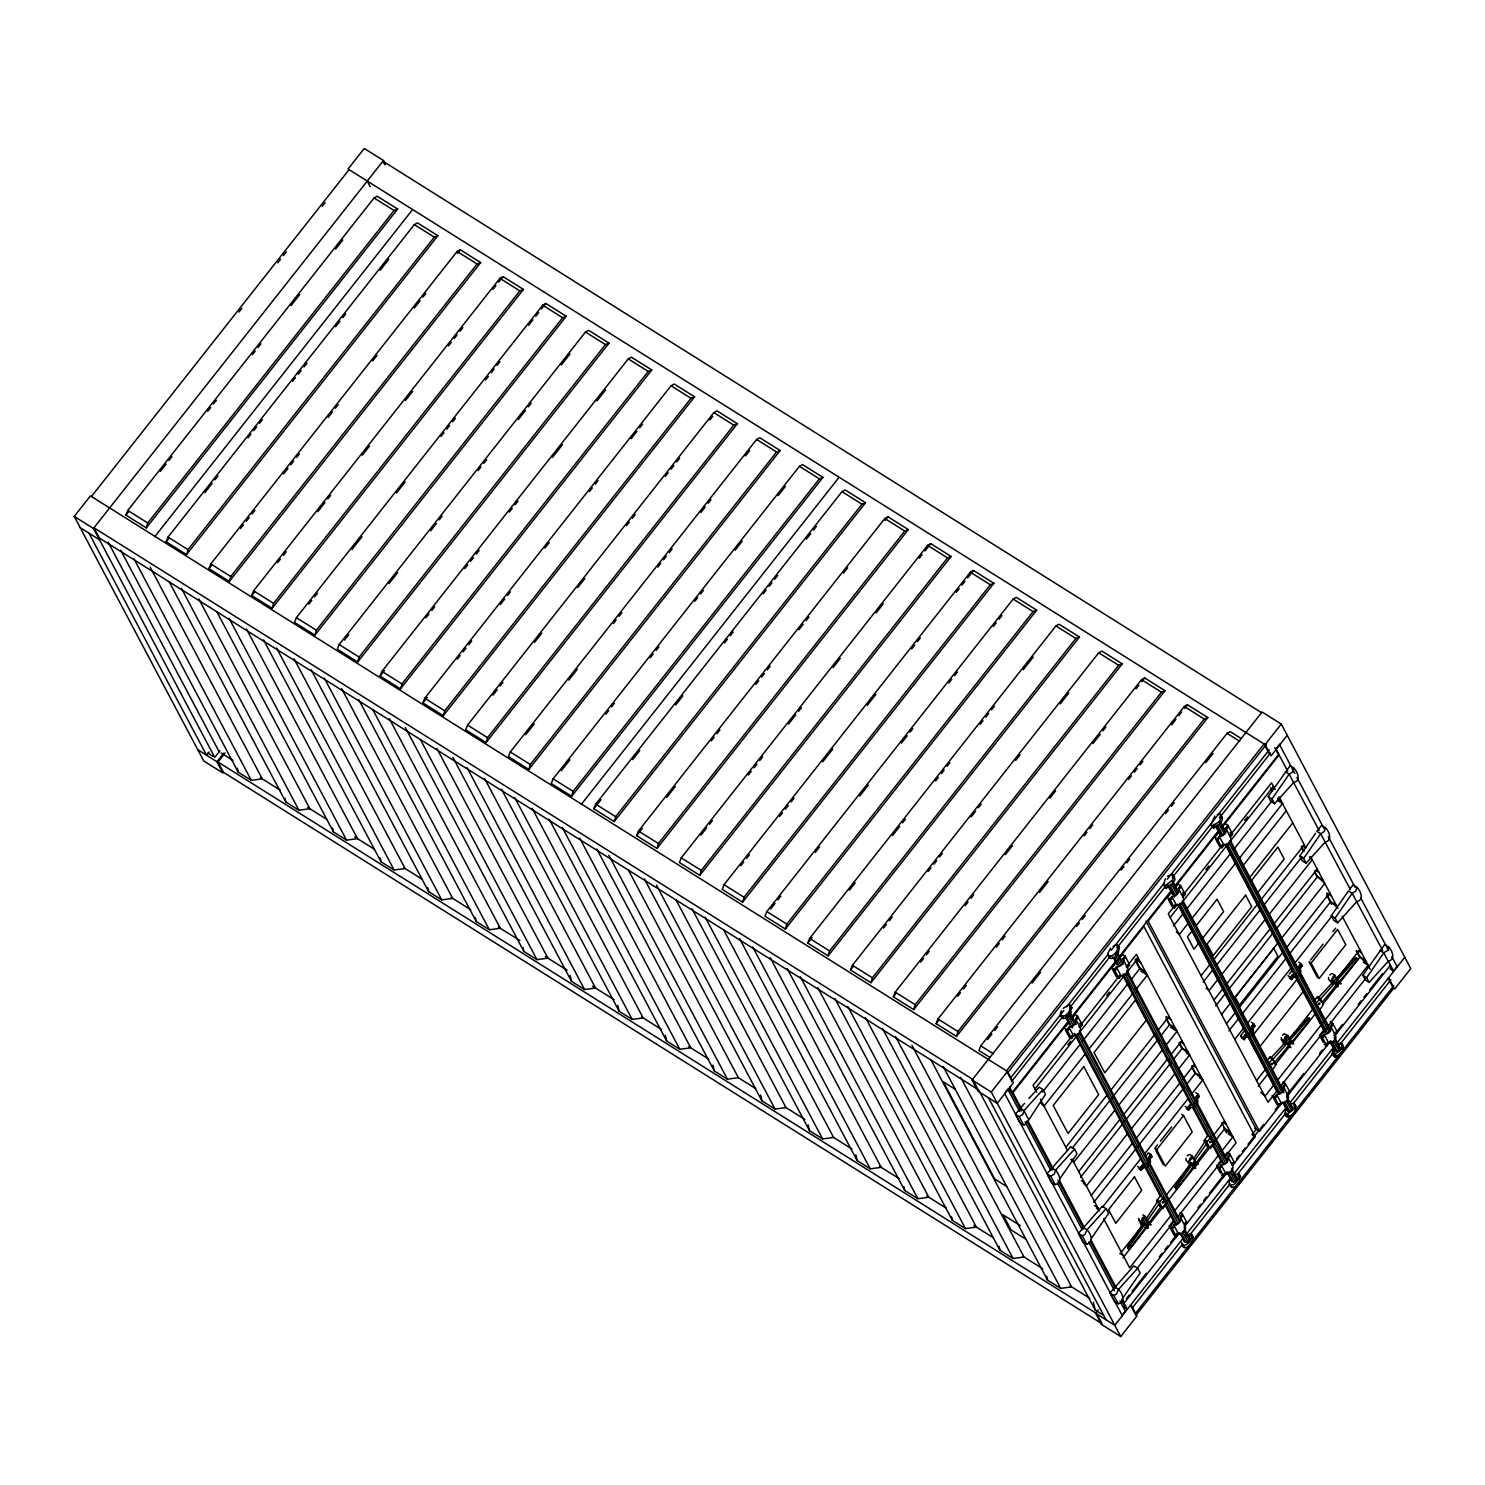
<?xml version="1.0" encoding="UTF-8"?>
<svg xmlns="http://www.w3.org/2000/svg" width="1485" height="1485" viewBox="0 0 1485 1485"><rect width="100%" height="100%" fill="white"/><g stroke="black" fill="none" stroke-linecap="round" stroke-linejoin="round"><path stroke-width="1.5" d="M1067.548 1029.291C1070.425 1030.757 1066.787 1026.989 1068.272 1030.07M1071.817 1037.18L1072.281 1035.676L1071.836 1036.771M1072.077 1037.254L1072.021 1035.62M1076.959 1019.044C1076.347 1015.666 1077.312 1020.659 1077.386 1017.726M1080.764 1026.228C1080.152 1022.849 1081.099 1027.824 1081.191 1024.91M1080.022 1025.875L1080.969 1024.669M1114.957 969.148C1117.444 971.19 1114.567 966.252 1115.68 969.928M1115.421 969.854L1116.107 968.591M1119.486 977.093L1119.43 975.478M1124.108 958.846L1125.055 957.639L1123.885 958.605M1128.173 966.085L1128.377 964.526M1141.13 1225.106L1138.605 1218.405M1140.703 1167.47C1143.71 1169.103 1139.645 1165.094 1141.835 1167.915M1142.837 1225.106L1141.111 1221.858L1142.448 1217.681L1145.343 1216.475L1147.07 1219.723M1143.172 1218.405L1142.726 1219.501L1143.19 1217.997M1146.958 1225.979L1146.81 1226.332M1149.39 1156.462C1152.453 1158.04 1148.406 1154.012 1150.522 1156.908M1148.722 1224.809L1148.796 1222.972M1171.238 899.427C1171.015 895.993 1171.164 900.894 1171.925 898.165M1162.18 1202.2C1164.853 1204.038 1161.344 1199.676 1163.293 1202.646M1162.644 1202.906L1163.609 1201.699M1175.73 905.349L1174.784 906.555L1174.988 904.978M1180.352 887.102L1179.665 888.364L1180.111 887.269M1183.731 895.604L1183.656 893.97M1172.797 1227.891C1175.303 1225.385 1170.904 1228.875 1173.447 1227.612M1176.101 1234.759C1176.844 1232.067 1177.327 1237.209 1176.788 1233.497M1181.466 1216.883L1182.413 1215.677L1180.983 1216.568M1186.014 1158.263L1185.958 1160.101L1190.227 1164.945M1188.854 1108.107C1188.575 1104.654 1188.854 1109.592 1189.541 1106.845M1185.476 1222.489L1185.531 1224.123L1185.735 1222.545M1185.271 1224.067L1186.218 1222.86M1188.52 1161.716L1191.583 1156.072L1194.478 1159.581M1190.395 1159.414C1190.098 1156.462 1190.357 1160.583 1191.081 1158.151M1196.799 1096.32C1199.694 1097.768 1196.093 1093.851 1197.523 1097.099M1219.074 837.967L1218.387 839.229L1218.832 838.134M1210.052 1142.763L1210.999 1141.557L1209.57 1142.466M1222.452 846.469L1222.378 844.835M1226.591 827.498C1229.469 828.964 1225.83 825.214 1227.315 828.277M1227.074 827.795L1227.52 826.7M1231.121 835.461C1230.824 832.491 1231.084 836.63 1231.808 834.18M1220.651 1166.653L1220.187 1167.748L1221.134 1166.95M1223.529 1174.208C1226.202 1176.064 1222.693 1171.684 1224.642 1174.654M1223.993 1174.932L1224.958 1173.725M1229.134 1156.796C1228.837 1153.826 1229.097 1157.966 1229.821 1155.516M1232.197 1163.609L1233.627 1162.699L1232.94 1163.98M1232.68 1163.906L1233.367 1162.644M1245.098 1036.344L1244.133 1037.551L1244.337 1035.992M1252.839 1026.135L1253.767 1025.337L1252.356 1025.819M1271.141 1063.947C1274.019 1065.413 1270.38 1061.664 1271.865 1064.726M1275.281 1096.543C1278.158 1098.009 1274.52 1094.241 1276.023 1097.322M1283.69 1044.233L1281.165 1037.532M1279.55 1104.432L1280.497 1103.225L1279.81 1104.487M1279.847 1103.504L1279.328 1104.19M1285.397 1044.215L1283.671 1040.966L1285.008 1036.808L1287.903 1035.583L1289.63 1038.832L1313.928 1007.777M1286.233 1037.421L1285.286 1038.628L1285.49 1037.068M1285.379 1085.034L1284.432 1086.24L1284.896 1084.737M1291.542 977.408L1292.006 975.905L1291.059 977.111M1288.442 1091.846L1288.237 1093.424L1289.184 1092.217M1291.282 1043.918L1291.356 1042.08M1299.746 966.104C1300.117 964.118 1301.751 967.403 1300.043 965.157M1319.961 1003.322L1319.014 1004.528L1319.218 1002.95M1323.413 1037.161L1323.358 1035.546M1328.574 977.39L1328.518 979.228L1332.787 984.072M1327.163 1042.73L1326.959 1044.289L1327.906 1043.083M1331.08 980.824L1334.143 975.181L1337.038 978.689L1359.814 949.546M1332.955 978.541L1333.159 976.982M1332.787 1024.891L1331.841 1026.098L1332.045 1024.52M1336.147 985.168C1340.862 987.674 1332.825 985.947 1337.837 986.541M1335.906 1033.337L1336.11 1031.759M1184.083 1238.416L1184.455 1241.646L1187.926 1241.831L1189.708 1238.713L1187.332 1236.597M1231.473 1178.273L1231.863 1181.503L1235.334 1181.689L1237.116 1178.57L1234.722 1176.454M146.291 527.917L147.757 522.998L394.063 210.499L397.627 209.032L377.227 196.243L374.072 197.951L127.784 510.45L125.909 515.109L146.291 527.917L397.627 209.032M186.553 554.573L188.001 549.654L434.307 237.155L437.871 235.688L417.489 222.898L414.334 224.606L168.028 537.106L166.153 541.784L186.553 554.573L437.871 235.688M229.34 581.433L230.788 576.514L477.093 264.014L480.657 262.548L460.276 249.758L457.12 251.466L210.814 563.966L208.94 568.625L229.34 581.433L480.657 262.548M272.126 608.293L273.574 603.374L519.88 290.874L523.444 289.408L503.062 276.618L499.907 278.326L253.601 590.826L251.726 595.485L272.126 608.293L523.444 289.408M314.913 635.135L316.361 630.215L562.667 317.716L566.231 316.268L545.849 303.46L542.693 305.186L296.387 617.686L294.513 622.345L314.913 635.135L566.231 316.268M357.699 661.994L359.147 657.075L605.453 344.576L609.017 343.128L588.635 330.32L585.48 332.046L339.174 644.546L337.299 649.205L357.699 661.994L609.017 343.128M400.486 688.854L401.952 683.935L648.24 371.436L651.804 369.969L631.422 357.18L628.266 358.887L381.961 671.387L380.104 676.065L400.486 688.854L651.804 369.969M443.273 715.714L444.739 710.795L691.026 398.296L694.59 396.829L674.209 384.04L671.053 385.747L424.747 698.247L422.891 702.906L443.273 715.714L694.59 396.829M486.059 742.574L487.525 737.655L733.813 425.155L737.377 423.689L716.995 410.899L713.84 412.607L467.534 725.107L465.677 729.766L486.059 742.574L737.377 423.689M528.846 769.416L530.312 764.497L776.599 451.997L780.163 450.549L759.782 437.759L756.626 439.467L510.32 751.967L508.464 756.626L528.846 769.416L780.163 450.549M571.632 796.276L573.099 791.356L819.386 478.857L822.95 477.409L802.568 464.601L799.413 466.327L553.107 778.827L551.251 783.486L571.632 796.276L822.95 477.409M614.215 821.595L615.662 816.676L861.968 504.195L865.532 502.728L845.151 489.939L841.995 491.646L595.689 804.146L593.814 808.805L614.215 821.595L865.532 502.728M657.001 848.455L658.468 843.536L904.755 531.036L908.319 529.588L887.937 516.78L884.782 518.506L638.476 831.006L636.619 835.665L657.001 848.455L908.319 529.588M699.788 875.315L701.254 870.396L947.541 557.896L951.105 556.448L930.724 543.64L927.568 545.366L681.262 857.866L679.406 862.525L699.788 875.315L951.105 556.448M742.574 902.175L744.041 897.256L990.328 584.756L993.892 583.289L973.51 570.5L970.355 572.208L724.049 884.707L722.193 889.366L742.574 902.175L993.892 583.289M785.361 929.035L786.827 924.115L1033.114 611.616L1036.678 610.149L1016.297 597.36L1013.141 599.068L766.835 911.567L764.979 916.226L785.361 929.035L1036.678 610.149M828.147 955.876L829.614 950.957L1075.901 638.476L1079.465 637.009L1059.083 624.22L1055.928 625.928L809.622 938.427L807.766 943.086L828.147 955.876L1079.465 637.009M870.934 982.736L872.4 977.817L1118.688 665.317L1122.252 663.869L1101.87 651.061L1098.714 652.787L852.409 965.287L850.552 969.946L870.934 982.736L1122.252 663.869M913.721 1009.596L915.187 1004.677L1161.474 692.177L1165.038 690.729L1144.657 677.921L1141.501 679.647L895.195 992.147L893.339 996.806L913.721 1009.596L1165.038 690.729M956.507 1036.456L957.974 1031.537L1204.261 719.037L1207.825 717.571L1187.443 704.781L1184.287 706.489L937.982 1018.988L936.125 1023.666L956.507 1036.456L1207.825 717.571M1061.274 1010.821L1060.438 1013.494C1060.234 1022.422 1070.778 1017.503 1071.186 1011.582L1069.646 1007.071L1070.704 1005.549L1069.274 1004.658L1063.186 1008.278M1229.933 1179.684L1229.097 1182.357C1229.042 1191.286 1239.362 1186.367 1239.845 1180.445L1238.304 1175.953L1239.362 1174.431L1237.933 1173.521L1234.313 1175.396M1149.167 1222.582L1161.121 1206.47L1156.759 1200.901L1160.398 1195.611M1162.607 1208.512L1159.469 1202.609L1163.126 1197.318L1166.69 1204.057L1162.607 1208.512L1159.005 1205.152L1161.121 1206.47M1191.063 1162.607L1174.876 1187.128L1176.658 1189.281L1208.512 1146.327L1204.168 1140.758L1207.806 1135.468M1210.015 1148.369L1206.878 1142.466L1210.535 1137.176L1214.099 1143.914L1210.015 1148.369L1206.414 1145.009M1275.986 1064.652L1272.367 1069.98L1268.803 1063.241L1272.868 1058.749L1275.986 1064.652L1273.276 1062.944M1165.317 878.693L1163.553 885.023L1166.226 888.29L1172.315 884.67L1175.062 879.454L1172.964 874.461L1167.359 876.243M1241.349 738.62L1230.23 731.641L1227.074 733.349L980.768 1045.848L978.912 1050.508L990.031 1057.487M1068.031 1029.588L1068.977 1028.808M1076.217 1018.691L1077.627 1018.19M1119.245 976.629L1120.173 975.831M1197.281 1096.617L1198.209 1095.819M1271.624 1064.262L1272.571 1063.464M1186.218 1223.269L1184.789 1223.751M1275.764 1096.84L1276.71 1096.041M1282.502 1102.186L1288.033 1111.504L1291.579 1110.724L1292.396 1107.383L1286.994 1097.174M1329.892 1042.043L1335.442 1051.361L1338.987 1050.582L1339.804 1047.241L1334.402 1037.031M1146.513 1226.164L1129.25 1249.423L1128.303 1248.848L1127.468 1247.27L1157.335 1201.996M1193.55 1158.838L1204.743 1141.854M1016.278 1115.94L1019.842 1122.679L1023.666 1125.073L1026.116 1123.996L1045.514 1094.259L1043.008 1089.544L1039.184 1087.15L1028.919 1098.51M1268.209 796.554L1290.075 765.74L1293.88 768.135C1297.853 772.033 1301.157 780.887 1293.602 782.576L1274.538 803.682L1270.714 801.287L1268.209 796.554L1272.032 798.949L1274.538 803.682M1272.032 798.949L1289.147 774.149L1292.748 771.922L1293.88 768.135M1059.937 1178.645L1077.052 1153.845L1074.546 1149.112L1070.741 1146.717L1046.925 1173.837L1050.749 1176.231L1055.204 1184.659C1062.759 1182.97 1059.436 1174.097 1055.482 1170.217L1051.658 1167.823M1350.44 889.682L1320.685 833.735L1316.879 831.322L1321.613 825.307L1325.437 827.702C1329.391 831.6 1332.695 840.454 1325.14 842.144L1306.076 863.249L1302.252 860.854L1299.765 856.121L1315.562 833.233M1306.076 863.249L1303.57 858.534L1320.685 833.735L1324.286 831.489L1325.437 827.702M1091.475 1238.212L1108.59 1213.412L1106.084 1208.679L1102.278 1206.284L1078.463 1233.404L1082.918 1241.831L1086.742 1244.226C1094.296 1242.537 1090.974 1233.682 1087.02 1229.784L1083.196 1227.39M1349.605 889.404L1353.151 884.893L1356.974 887.288C1360.928 891.167 1364.232 900.04 1356.696 901.711L1337.614 922.816L1333.808 920.422L1331.303 915.707L1348.417 890.907L1352.222 893.302L1382.702 950.586M1337.614 922.816L1335.108 918.101L1352.222 893.302L1355.824 891.056L1356.974 887.288M1123.013 1297.779L1140.127 1272.979L1137.64 1268.246L1133.816 1265.851L1110 1292.971L1114.455 1301.398L1118.279 1303.793C1125.834 1302.104 1122.53 1293.249 1118.558 1289.351L1114.752 1286.957M1362.84 975.274L1384.688 944.46L1388.512 946.855C1392.466 950.734 1395.789 959.607 1388.234 961.278L1369.151 982.402L1365.346 980.007L1362.84 975.274L1366.664 977.668L1369.151 982.402M1366.664 977.668L1383.779 952.869L1387.361 950.623L1388.512 946.855M1070.889 1009.429L1071.947 1007.907L1070.704 1005.549M1110.594 948.135L1107.847 953.333C1108.404 960.053 1117.481 953.036 1117.351 949.082L1118.112 945.407L1116.664 944.497L1113.063 946.39M1109.091 955.69C1109.648 962.391 1118.725 955.393 1118.595 951.439L1119.356 947.764L1118.112 945.407M1217.292 814.485L1220.354 814.318L1222.471 819.312L1219.723 824.509L1213.635 828.147L1210.962 824.88L1214.749 816.082M1212.205 827.238L1213.264 825.716M1129.25 1249.423L1128.414 1247.864L1159.451 1203.333M1176.658 1189.281L1175.823 1187.722L1206.86 1143.19M1181.689 1242.499C1182.246 1249.201 1191.341 1242.184 1191.211 1238.249L1191.972 1234.573L1190.524 1233.664L1186.905 1235.539M1182.134 1244.597C1183.749 1251.447 1192.177 1244.968 1192.455 1240.588L1193.216 1236.912L1191.972 1234.573M1239.548 1178.292L1240.606 1176.77L1239.362 1174.431M1291.133 1103.633L1294.215 1103.466L1295.867 1106.362L1295.477 1111.133L1293.583 1113.676L1287.495 1117.295L1284.803 1114.047L1285.564 1110.372M1286.047 1116.386L1287.105 1114.864M1338.542 1043.491L1341.623 1043.324L1343.275 1046.22L1342.886 1050.99L1340.974 1053.533L1334.904 1057.153L1332.212 1053.904L1332.973 1050.229M1333.456 1056.243L1334.514 1054.721L1333.27 1052.364M1175.712 1188.687L1178.273 1185.049M197.765 749.684L216.94 761.731L222.917 772.998L203.723 760.951L74.25 516.427L90.436 495.879L1007.461 1071.465L1013.438 1082.732L997.233 1103.281L978.04 1091.234L972.081 1079.966L1262.083 712.002L1281.277 724.049L1410.75 968.573L1394.563 989.121L1388.586 977.872M91.439 496.51L349.068 169.643M238.936 312.017L241.814 308.379M277.714 262.826L280.591 259.17M283.449 255.531L286.327 251.893M322.226 206.341L325.104 202.702M80.209 527.676L99.402 539.723L93.444 528.474L383.446 160.51L364.252 148.463L348.065 169.012L1265.09 744.598L1271.049 755.865L1287.235 735.316M125.909 515.109L128.787 511.471M160.38 471.376L166.116 464.1M168.993 460.443L171.87 456.805M207.77 411.252L210.647 407.614M213.524 403.957L216.383 400.319M252.301 354.767L255.16 351.128M258.037 347.471L260.914 343.833M291.06 305.557L299.692 294.624M335.591 249.072L342.775 239.976M154.793 536.66L411.865 210.499M166.153 541.784L169.03 538.127M204.93 492.575L212.114 483.46M214.991 479.822L217.868 476.184M248.014 437.908L250.891 434.27M253.768 430.631L256.645 426.975M259.504 423.336L262.381 419.698M292.545 381.422L295.404 377.784M298.281 374.146L301.158 370.489M304.035 366.851L306.894 363.212M335.629 326.756L339.935 321.298M342.812 317.66L345.671 314.003M380.141 270.27L388.754 259.337M208.94 568.625L211.817 564.987M240.533 528.549L243.41 524.892M246.287 521.254L249.164 517.615M252.023 513.958L254.9 510.32M283.616 473.882L287.942 468.406M290.8 464.768L293.677 461.13M296.554 457.473L299.432 453.835M328.148 417.396L332.454 411.92M335.332 408.282L338.19 404.644M372.661 360.911L376.967 355.435M414.315 308.063L420.051 300.768M422.928 297.13L425.805 293.492M457.399 253.397L460.276 249.758M251.726 595.485L254.603 591.847M277.584 562.685L280.461 559.047M283.338 555.409L286.197 551.752M317.79 511.675L324.974 502.561M327.851 498.923L330.728 495.266M362.321 455.19L369.505 446.075M405.405 400.523L412.589 391.409M448.489 345.856L451.347 342.218M454.224 338.561L457.102 334.923M459.979 331.285L462.837 327.628M493.001 289.371L495.879 285.714M498.756 282.076L503.062 276.618M308.88 604.117L311.757 600.478M314.634 596.84L317.493 593.183M351.964 549.45L362.024 536.698M396.495 492.964L405.108 482.031M441.008 436.479L443.885 432.84M446.744 429.202L449.621 425.545M452.498 421.907L455.375 418.269M485.521 379.993L488.398 376.355M491.275 372.716L494.152 369.06M497.011 365.421L499.888 361.783M528.604 325.326L532.911 319.869M535.788 316.231L538.665 312.574M541.542 308.936L545.849 303.46M209.032 751.985L206.508 755.178L88.97 533.171M219.929 750.853L214.768 757.406L98.864 538.535M216.94 761.731L223.697 753.173M1097.545 1315.227L1102.093 1323.803L223.437 772.311L217.998 762.009L225.107 752.988M344.483 640.091L348.789 634.615M389.014 583.605L397.627 572.672M430.65 530.758L436.404 523.481M439.282 519.824L442.14 516.186M478.04 470.634L480.917 466.977M483.794 463.339L486.672 459.7M518.265 419.605L525.449 410.491M528.307 406.853L531.185 403.215M561.349 364.939L569.962 354.005M380.104 676.065L384.411 670.589M426.046 617.741L428.924 614.103M431.801 610.465L434.659 606.808M464.824 568.551L467.701 564.913M470.578 561.256L473.437 557.617M476.314 553.979L479.191 550.322M509.355 512.065L512.214 508.427M515.091 504.77L517.968 501.132M552.439 457.399L562.481 444.646M596.951 400.913L605.564 389.98M422.891 702.906L427.197 697.449M457.343 659.173L460.22 655.535M463.097 651.896L465.974 648.24M468.833 644.601L471.71 640.963M500.426 604.525L504.733 599.049M507.61 595.411L510.487 591.754M544.958 548.039L549.264 542.563M589.471 491.535L592.348 487.897M595.225 484.258L598.084 480.62M631.125 438.706L636.861 431.411M639.738 427.773L642.615 424.116M492.964 695.147L497.271 689.69M500.129 686.033L503.007 682.395M534.6 642.3L541.784 633.204M577.684 587.633L584.867 578.537M626.521 525.69L629.38 522.052M632.257 518.395L635.135 514.757M665.299 476.499L668.157 472.843M671.034 469.204L673.912 465.566M676.789 461.909L679.647 458.271M709.811 420.014L712.689 416.357M525.69 734.759L534.303 723.826M568.774 680.093L577.387 669.16M613.286 623.607L616.164 619.969M619.041 616.312L621.918 612.674M657.818 567.121L660.695 563.483M663.554 559.826L666.431 556.188M669.308 552.55L672.167 548.893M700.901 512.455L705.208 506.998M708.085 503.341L710.944 499.702M745.414 455.969L749.721 450.512M561.293 770.734L569.906 759.8M605.824 714.248L608.683 710.591M611.56 706.953L614.437 703.315M650.337 657.762L653.214 654.105M656.073 650.467L658.95 646.829M694.85 601.277L697.727 597.62M700.604 593.981L703.482 590.343M735.075 550.248L742.24 541.134M778.159 495.582L785.342 486.467M581.285 804.369L838.357 478.207M593.814 808.805L600.998 799.691M632.591 759.615L639.775 750.5M675.675 704.948L682.859 695.834M724.513 642.986L727.39 639.348M730.249 635.71L733.126 632.053M763.29 593.796L766.167 590.158M769.026 586.501L771.903 582.862M774.78 579.224L777.657 575.567M806.374 539.129L810.68 533.672M813.557 530.015L816.416 526.377M636.619 835.665L642.355 828.37M666.765 797.389L675.378 786.456M711.296 740.904L714.155 737.265M717.032 733.627L719.909 729.97M755.809 684.418L758.687 680.78M761.545 677.141L764.422 673.485M767.299 669.846L770.177 666.208M798.893 629.751L803.199 624.294M806.077 620.656L808.954 616.999M843.406 573.266L847.731 567.808M885.06 520.437L887.937 516.78M700.939 835.183L706.693 827.906M709.552 824.249L712.429 820.611M748.329 775.059L751.206 771.42M754.083 767.764L756.942 764.125M759.819 760.487L762.696 756.83M788.535 724.03L795.719 714.935M798.596 711.278L801.473 707.64M833.066 667.545L840.25 658.43M876.15 612.878L883.334 603.782M919.234 558.23L922.111 554.573M924.969 550.935L930.724 543.64M740.848 865.681L743.725 862.042M746.602 858.404L749.479 854.747M779.625 816.49L782.502 812.852M785.379 809.195L788.238 805.557M791.115 801.919L793.992 798.262M822.709 761.824L832.769 749.071M867.24 705.338L875.853 694.405M911.753 648.852L914.63 645.214M917.507 641.557L920.366 637.919M956.266 592.366L959.143 588.728M962.02 585.071L964.897 581.433M967.756 577.795L973.51 570.5M770.715 908.95L775.021 903.474M777.899 899.836L780.776 896.179M815.228 852.464L819.553 846.988M859.759 795.979L868.372 785.045M901.395 743.131L907.149 735.836M910.027 732.198L912.885 728.56M948.804 682.989L951.662 679.35M954.539 675.712L957.417 672.055M993.317 626.503L996.194 622.865M999.052 619.226L1001.929 615.57M807.766 943.086L812.072 937.629M849.401 890.239L855.156 882.962M892.485 835.572L899.669 826.477M902.546 822.82L905.423 819.182M935.569 780.924L938.446 777.268M941.323 773.629L944.2 769.991M947.059 766.334L949.936 762.696M980.1 724.439L982.959 720.782M985.836 717.144L988.713 713.505M991.59 709.849L994.449 706.21M1023.184 669.772L1033.226 657.02M850.552 969.946L853.411 966.308M883.575 928.032L886.452 924.394M889.329 920.756L892.188 917.099M928.088 871.546L930.965 867.908M933.842 864.251L936.719 860.613M939.578 856.975L942.455 853.318M971.19 816.88L975.496 811.423M978.355 807.766L981.232 804.127M1015.703 760.394L1020.009 754.937M1060.216 703.909L1068.829 692.975M893.339 996.806L896.197 993.149M920.626 962.187L923.484 958.53M926.362 954.892L929.239 951.254M965.139 905.702L968.016 902.045M970.893 898.406L973.752 894.768M1005.345 854.673L1012.529 845.559M1049.876 798.188L1055.612 790.892M1092.96 743.521L1100.144 734.407M1103.002 730.769L1105.88 727.13M1136.044 688.854L1138.921 685.216M1141.779 681.578L1144.657 677.921M936.125 1023.666L938.984 1020.009M957.658 996.324L960.535 992.685M963.412 989.029L966.271 985.39M996.435 947.133L999.312 943.476M1002.189 939.838L1005.048 936.2M1039.519 892.466L1048.132 881.533M1084.05 835.981L1086.909 832.324M1089.786 828.686L1092.663 825.047M1128.563 779.495L1131.44 775.838M1134.299 772.2L1137.176 768.562M1140.053 764.905L1142.93 761.267M1171.646 724.828L1175.953 719.353M1178.83 715.714L1181.707 712.076M1184.566 708.419L1187.443 704.781M987.525 1039.574L991.832 1034.117M994.709 1030.479L997.586 1026.822M1032.038 983.089L1040.669 972.155M1076.569 926.603L1079.428 922.965M1082.305 919.326L1085.182 915.67M1121.082 870.117L1123.959 866.479M1126.837 862.841L1129.695 859.184M1165.595 813.631L1168.472 809.993M1171.349 806.355L1174.227 802.698M1205.82 762.622L1213.004 753.508M1130.976 1304.721L1136.935 1315.988L1120.748 1336.537L991.275 1092.013L1007.461 1071.465M1265.09 744.598L1281.277 724.049M1007.87 1072.43L1266.352 744.468M1010.728 1077.832L1063.854 1010.413M1066.731 1006.774L1108.367 953.927M1111.244 950.289L1164.37 882.87M1167.247 879.231L1269.211 749.869M1011.489 1081.674L1063.019 1016.297M1070.165 1007.22L1110.669 955.839M1117.388 947.319L1165.057 886.823M1172.222 877.746L1213.264 825.66M1219.445 817.827L1270.51 753.043M1005.215 1092.44L1007.795 1089.155L1019.657 1111.56M1279.81 744.041L1275.931 748.96L1287.792 771.346M1008.686 1089.99L1012.325 1092.273L1068.142 1021.457M1071.001 1017.838L1115.365 961.538M1119.653 956.099L1171.164 890.74M1174.022 887.102L1218.387 830.82M1221.245 827.201L1278.492 754.566L1274.798 747.586M1068.457 1022.237L1012.956 1092.663L1021.606 1108.998M1071.316 1018.617L1143.896 926.51L1255.233 1136.767L1232.457 1165.669M1172.37 890.406L1148.165 921.108L1259.484 1131.366L1282.26 1102.464M1175.21 886.786L1219.333 830.802M1222.174 827.201L1279.123 754.955M1065.729 1026.451L1068.42 1023.054M1072.43 1017.949L1075.103 1014.552L1077.572 1016.111L1082.249 1024.947L1080.189 1027.564L1080.802 1029.625A6.831 5.977 -27.9 0 1 1075.975 1035.732L1073.599 1035.917L1071.539 1038.535L1069.07 1036.994L1065.339 1029.922M1119.838 957.806L1122.512 954.409L1124.98 955.969L1122.92 958.586L1128.21 969.482A6.831 5.977 -27.9 0 1 1123.384 975.589L1121.008 975.775L1118.947 978.392L1116.479 976.852L1111.801 968.016L1115.81 962.911M1170.013 894.156L1167.321 897.553L1169.79 899.093L1174.468 907.929L1176.528 905.312L1178.923 905.126A6.831 5.977 -27.9 0 0 1183.731 899.019L1178.44 888.123L1180.519 885.505L1178.051 883.965L1175.359 887.362M1218.758 832.305L1214.73 837.41L1217.199 838.951L1221.877 847.787L1223.937 845.169L1226.313 844.984A6.831 5.977 -27.9 0 0 1231.139 838.876L1225.849 827.98L1227.909 825.363L1225.441 823.804M1071.539 1038.535L1066.861 1029.699L1068.922 1027.082L1071.298 1026.896A6.831 5.977 -27.9 0 0 1076.124 1020.789L1075.511 1018.729L1077.572 1016.111M1118.947 978.392L1114.27 969.557L1116.33 966.939L1118.706 966.754A6.831 5.977 -27.9 0 0 1123.514 960.646L1122.92 958.586M1169.79 899.093L1171.851 896.476L1174.245 896.29A6.831 5.977 -27.9 0 0 1179.053 890.183L1178.44 888.123M1217.199 838.951L1219.259 836.333L1221.635 836.148A6.831 5.977 -27.9 0 0 1226.462 830.041L1225.849 827.98M1070.351 1038.089L1033.059 1085.387L1036.678 1092.199M1078.964 1027.175L1119.115 976.22M1126.28 967.125L1136.322 954.391L1236.077 1142.8L1224.605 1157.353M1174.022 906.555L1168.287 913.832L1268.042 1102.26L1278.084 1089.507M1182.617 895.641L1221.338 846.506M1229.951 835.591L1271.531 782.818L1275.151 789.63M1127.598 967.422L1129.658 964.804L1124.98 955.969M1183.118 896.959L1185.197 894.341L1180.519 885.505M1230.527 836.816L1232.587 834.199L1227.909 825.363M1067.845 1044.846L1070.704 1041.208M1106.566 995.711L1109.425 992.073M1205.913 869.653L1208.79 866.015M1244.634 820.518L1247.511 816.88M1034.971 1088.969L1076.551 1036.214M1080.857 1030.757L1123.885 976.165M1126.744 972.526L1138.215 957.974L1135.245 959.329L1140.016 968.35L1147.311 975.125L1135.839 989.678M1170.18 917.414L1180.222 904.681M1183.081 901.042L1227.538 844.631M1230.415 840.993L1273.443 786.419M1024.52 1103.374L1015.387 1114.27L1019.193 1116.664L1023.666 1125.073M1042.507 1092.088L1079.781 1044.79M1082.658 1041.133L1128.544 982.921M1131.421 979.283L1140.016 968.35M1173.41 925.99L1183.452 913.256M1186.311 909.618L1230.768 853.207M1233.645 849.568L1272.367 800.434M1085.646 1053.366L1044.048 1106.139L1041.133 1103.429M1088.505 1049.728L1132.962 993.317M1189.299 921.832L1179.257 934.566L1176.343 931.875M1192.177 918.194L1236.634 861.783M1239.492 858.144L1282.52 803.571L1278.139 799.505M1242.759 866.033L1286.27 810.81M1193.068 929.684L1187.425 936.849L1193.959 949.212L1199.62 942.047M1195.889 926.102L1217.087 899.223L1223.621 911.567L1202.442 938.446M1249.182 878.173L1292.711 822.95M1250.778 881.459L1277.88 847.063L1284.191 859.017L1257.108 893.395M1065.84 1147.311L1107.439 1094.538M1110.297 1090.9L1154.755 1034.488M1157.632 1030.85L1169.103 1016.297M1201.068 975.756L1211.092 963.004M1213.969 959.366L1304.313 844.742M1072.226 1148.239L1156.852 1040.892M1161.14 1035.435L1169.753 1024.501L1166.189 1017.782M1203.147 982.142L1213.189 969.408M1216.048 965.77L1260.505 909.358M1263.382 905.72L1302.104 856.585M1115.365 1109.518L1073.785 1162.272L1070.871 1159.581M1118.242 1105.88L1162.699 1049.468M1165.558 1045.83L1177.03 1031.277L1169.753 1024.501M1219.036 977.984L1208.994 990.718L1206.08 988.026M1221.895 974.346L1266.352 917.934M1269.229 914.296L1312.239 859.722L1309.324 857.012M1078.723 1171.628L1120.321 1118.873M1123.18 1115.235L1167.637 1058.824M1170.514 1055.185L1181.986 1040.632M1213.95 1000.073L1222.545 989.159M1225.422 985.52L1269.879 929.109M1272.738 925.471L1317.195 869.078M1080.486 1177.401L1170.83 1062.777M1173.707 1059.139L1182.301 1048.224L1179.201 1042.377M1215.695 1005.846L1225.738 993.112M1228.596 989.474L1273.053 933.063M1275.931 929.424L1317.511 876.67L1314.429 870.823M1127.913 1133.222L1086.333 1185.995L1083.419 1183.285M1130.79 1129.584L1175.248 1073.172M1178.106 1069.534L1189.578 1054.981L1182.301 1048.224M1221.542 1014.441L1230.155 1003.507M1234.443 998.05L1277.471 943.476M1280.348 939.838L1324.806 883.427L1317.511 876.67M1091.289 1195.351L1132.869 1142.578M1135.747 1138.939L1180.204 1082.528M1183.062 1078.89L1194.534 1064.337M1226.499 1023.796L1235.093 1012.863M1239.4 1007.405L1283.857 951.013M1286.734 947.356L1329.743 892.782M1093.703 1202.367L1184.046 1087.725M1186.905 1084.087L1195.518 1073.172L1191.694 1065.933M1228.912 1030.813L1238.954 1018.079M1241.813 1014.422L1286.27 958.029M1289.147 954.391L1330.727 901.618L1326.903 894.378M1102.408 1207.305L1141.13 1158.17M1144.007 1154.532L1188.464 1098.12M1191.323 1094.482L1202.794 1079.929L1195.518 1073.172M1234.759 1039.389L1243.353 1028.474M1247.66 1023.016L1290.688 968.424M1293.546 964.786L1332.268 915.651M1145.64 1156.24L1148.332 1152.843L1150.801 1154.383L1152.026 1156.704L1149.965 1159.321L1150.559 1161.4A6.831 5.977 -27.9 0 1 1145.752 1167.507L1143.376 1167.693L1141.315 1170.31L1138.846 1168.751M1251.261 1022.237L1253.73 1023.778L1251.669 1026.395L1253.507 1030.794A6.831 5.977 -27.9 0 1 1248.681 1036.901L1246.305 1037.087L1244.244 1039.704L1241.776 1038.163L1240.55 1035.825L1244.56 1030.738M1289.277 973.993L1291.969 970.577M1157.52 1144.861L1154.699 1148.443L1156.667 1149.687L1165.335 1166.078L1192.232 1131.941L1183.545 1115.551L1181.577 1114.325M1160.36 1141.26L1171.684 1126.892M1141.315 1170.31L1140.072 1167.971L1142.132 1165.354L1144.527 1165.168A6.831 5.977 -27.9 0 0 1149.334 1159.061L1148.722 1157.001L1150.801 1154.383M1196.13 1096.858L1197.968 1101.239A6.831 5.977 -27.9 0 1 1193.16 1107.346L1190.766 1107.55L1188.705 1110.167L1187.48 1107.829L1189.541 1105.211L1191.917 1105.026A6.831 5.977 -27.9 0 0 1196.743 1098.919L1196.13 1096.858L1198.191 1094.241L1195.722 1092.682M1244.244 1039.704L1243.001 1037.384L1245.08 1034.767L1247.456 1034.562A6.831 5.977 -27.9 0 0 1252.263 1028.455L1251.669 1026.395M1299.059 966.252L1300.897 970.652A6.831 5.977 -27.9 0 1 1296.089 976.759L1293.713 976.944L1291.653 979.562L1290.409 977.241L1292.47 974.624L1294.864 974.42A6.831 5.977 -27.9 0 0 1299.672 968.313L1299.059 966.252L1301.138 963.635L1298.67 962.094M1156.667 1149.687L1183.545 1115.551M1197.374 1099.178L1199.434 1096.561L1198.191 1094.241M1252.895 1028.734L1254.955 1026.116L1253.73 1023.778M1300.303 968.573L1302.364 965.955L1301.138 963.635M1310.531 960.071L1323.098 944.107M1332.88 931.689L1335.683 928.144M1253.006 1035.175L1296.702 979.766M1311.088 963.078L1337.651 929.387L1345.781 944.738L1319.218 978.429L1317.251 977.204L1309.12 961.834L1311.088 963.078L1319.218 978.429M1259.391 1047.222L1303.069 991.794M1266.074 1061.534L1270.139 1057.042L1272.868 1058.749M1313.483 1001.391L1317.548 996.899L1320.258 998.607L1323.395 1004.51L1319.757 1009.837M1142.076 1221.19L1144.731 1217.793L1148.629 1222.266L1145.956 1225.663L1142.076 1221.19L1144.731 1217.793M1189.466 1161.047L1192.139 1157.65L1196.038 1162.124L1193.365 1165.521L1189.875 1161.808M1284.636 1040.298C1294.512 1050.545 1291.152 1049.487 1284.636 1040.298L1287.291 1036.92L1293.676 1044.011L1290.428 1042.841M1332.026 980.156L1334.699 976.777L1338.598 981.251L1335.925 984.648L1332.026 980.156L1337.855 986.207M1285.026 1041.078L1287.291 1036.92M1320.258 998.607L1316.193 1003.099L1330.077 1028.864M1121.342 1252.115L1142.856 1224.828M1165.799 1195.703L1190.19 1164.778M1213.134 1135.672L1224.605 1121.101M1256.551 1080.56L1266.594 1067.826M1145.139 1218.554L1148.369 1222.266L1145.696 1225.663L1147.886 1227.223M1288.256 1044.79L1290.929 1041.393L1292.767 1043.528M1335.665 984.648L1338.338 981.251L1341.085 983.868L1337.837 982.699M1288.516 1044.79L1291.189 1041.393M1123.013 1257.739L1164.611 1204.966M1167.47 1201.328L1194.72 1166.764M1197.597 1163.126L1211.927 1144.935M1214.804 1141.297L1224.847 1128.544L1221.802 1122.827M1258.222 1086.185L1268.264 1073.451M1275.448 1064.355L1289.778 1046.164M1292.655 1042.526L1315.599 1013.401M1322.764 1004.305L1360.056 956.99L1357.012 951.254M1191.954 1168.194L1193.123 1168.454C1199.62 1167.433 1188.817 1166.152 1194.478 1167.618L1197.151 1164.221M1171.275 1215.12L1129.695 1267.874L1103.689 1218.795M1174.152 1211.482L1218.61 1155.07M1221.468 1151.432L1232.94 1136.879L1224.847 1128.544M1273.517 1085.405L1264.904 1096.32L1260.858 1092.162M1277.805 1079.948L1368.168 965.324L1360.056 956.99M1120.748 1336.537L1101.554 1324.49L1095.596 1313.223L1098.287 1309.807M1179.925 1212.54L1182.394 1214.08L1180.334 1216.698L1185.624 1227.594A6.831 5.977 -27.9 0 1 1180.798 1233.701L1178.422 1233.905L1176.361 1236.522L1173.892 1234.963L1169.215 1226.127L1173.243 1221.023M1220.354 1173.057L1216.623 1165.985L1220.633 1160.88M1224.661 1155.794L1227.334 1152.379L1229.803 1153.938L1234.48 1162.774L1232.42 1165.391L1233.033 1167.451A6.831 5.977 -27.9 0 1 1228.206 1173.558L1225.83 1173.744L1223.77 1176.361L1221.301 1174.821M1323.58 1030.293L1319.552 1035.379L1322.021 1036.938L1326.699 1045.774L1328.759 1043.157L1331.135 1042.953A6.831 5.977 -27.9 0 0 1335.962 1036.846L1330.671 1025.949L1332.732 1023.332L1330.263 1021.791M1137.139 1268.338L1174.412 1221.041M1177.289 1217.403L1221.747 1160.992M1280.942 1085.869L1365.569 978.522M1176.361 1236.522L1171.684 1227.687L1173.744 1225.069L1176.12 1224.865A6.831 5.977 -27.9 0 0 1180.946 1218.758L1180.334 1216.698M1223.77 1176.361L1219.092 1167.526L1221.153 1164.908L1223.529 1164.723A6.831 5.977 -27.9 0 0 1228.336 1158.616L1227.742 1156.555L1229.803 1153.938M1283.263 1086.092L1288.553 1096.988A6.831 5.977 -27.9 0 1 1283.745 1103.114L1281.351 1103.299L1279.29 1105.917L1274.613 1097.081L1276.673 1094.464L1279.068 1094.278A6.831 5.977 -27.9 0 0 1283.875 1088.152L1283.263 1086.092L1285.342 1083.475L1282.873 1081.934M1322.021 1036.938L1324.082 1034.321L1326.458 1034.117A6.831 5.977 -27.9 0 0 1331.284 1028.01L1330.671 1025.949M1126.372 1298.632L1129.231 1294.994M1132.09 1291.375L1146.401 1273.202M1159.284 1256.867L1162.142 1253.247M1165.001 1249.609L1167.878 1245.971M1170.737 1242.351L1177.883 1233.274M1197.931 1207.843L1200.79 1204.224M1203.648 1200.585L1206.507 1196.947M1209.365 1193.327L1225.106 1173.354M1236.559 1158.82L1239.418 1155.2M1242.277 1151.562L1245.135 1147.924M1248.013 1144.304L1263.754 1124.331M1275.188 1109.796L1278.065 1106.176M1286.641 1095.28L1303.811 1073.488M1319.552 1053.515L1322.411 1049.895M1325.288 1046.257L1328.147 1042.618M1333.864 1035.361L1342.459 1024.464M1358.2 1004.491L1361.058 1000.871M1363.917 997.233L1366.775 993.613M1369.634 989.975L1382.516 973.64M1185.011 1225.533L1187.072 1222.916L1182.394 1214.08M1287.94 1094.928L1290.02 1092.31L1285.342 1083.475M1335.349 1034.785L1337.41 1032.168L1332.732 1023.332M1179.777 1232.476L1124.275 1302.92L1122.103 1298.837M1184.046 1227.055L1226.758 1172.89M1286.53 1097.044L1330.653 1041.059M1334.922 1035.639L1390.443 965.213M1122.753 1314.448L1125.333 1311.162L1119.95 1300.99M1390.071 968.814L1393.487 970.949L1397.348 966.048M1183.434 1237.877L1114.789 1325.27L1095.596 1313.223M1185.865 1234.796L1230.675 1177.958M1233.088 1174.876L1286.493 1107.123M1289.351 1103.504L1334.699 1045.96M1336.574 1043.584L1404.791 957.324M1132.442 1307.728L1182.71 1243.947M1188.446 1236.671L1230.1 1183.823M1237.283 1174.709L1286.103 1112.766M1293.286 1103.652L1334.922 1050.823M1339.229 1045.347L1390.925 979.766M1135.468 1313.408L1393.951 985.465M1318.123 997.994L1355.768 957.602L1356.715 958.196L1357.55 959.774L1321.91 1002.468L1317.548 996.899M1270.139 1057.042L1270.733 1058.137L1308.359 1017.745L1309.306 1018.339L1310.141 1019.917L1274.501 1062.61L1272.831 1059.473L1269.359 1057.376M1213.635 828.147L1212.391 825.79L1218.48 822.17L1220.373 819.627L1220.781 814.857M1166.226 888.29L1164.983 885.932L1172.983 879.77L1172.964 874.461M1320.239 999.312L1356.715 958.196M1272.831 1059.473L1309.306 1018.339M1334.904 1057.153L1333.641 1054.795L1339.73 1051.176L1341.642 1048.633L1342.032 1043.881M1287.495 1117.295L1286.251 1114.938L1294.233 1108.775L1294.215 1103.466M1043.008 1089.544L1023.945 1110.65L1022.794 1114.418L1019.193 1116.664M1074.546 1149.112L1055.482 1170.217L1054.331 1173.985L1050.749 1176.231M1106.084 1208.679L1087.02 1229.784L1084.737 1234.722L1082.287 1235.798L1078.463 1233.404M1137.64 1268.246L1118.558 1289.351L1116.293 1294.289L1113.824 1295.366L1110 1292.971M1072.541 1027.88L1066.063 1015.629L1069.311 1013.809L1074.713 1024.019M1329.855 975.051L1331.581 973.585M1333.344 978.207L1332.212 978.188M1337.41 986.114L1334.514 987.321M1282.446 1035.193L1284.172 1033.727L1287.903 1035.583M1141.872 1166.932L1141.445 1168.249M1290.02 1046.257L1287.105 1047.463M1187.295 1155.924L1189.021 1154.458M1147.459 1227.13L1144.545 1228.355M1181.93 1215.361L1182.413 1216.085M1207.286 1146.661L1210.85 1148.016M1060.884 1015.573C1064.504 1018.023 1069.274 1012.807 1069.942 1009.225L1069.646 1007.071M1229.543 1184.455C1233.163 1186.886 1237.933 1181.67 1238.601 1178.106L1238.304 1175.953M120.712 550.211L238.194 772.126L251.299 780.349L262.27 778.864L150.171 567.159M169.383 582.139L285.807 801.993L298.912 810.235L309.882 808.75L198.86 599.068M216.996 612.024L333.42 831.878L346.525 840.12L357.477 838.635L246.473 628.953M263.532 639.868L381.014 861.764L394.138 870.006L405.089 868.521L294.067 658.839M311.145 669.754L428.627 891.65L441.75 899.873L452.702 898.406L341.68 688.724M358.757 699.639L476.24 921.535L489.345 929.758L500.315 928.292L389.293 718.61M405.294 727.483L523.852 951.421L536.957 959.644L547.928 958.178L436.906 748.496M452.888 757.369L571.465 981.307L584.57 989.53L595.541 988.063L484.518 778.363M501.577 789.296L619.078 1011.192L632.183 1019.415L643.154 1017.93L532.131 808.248M549.19 819.163L666.672 1041.059L679.796 1049.301L690.748 1047.816L579.725 838.134M596.803 849.049L714.285 1070.945L727.409 1079.187L738.361 1077.702L628.415 870.062M644.416 878.934L761.898 1100.83L775.021 1109.072L785.973 1107.587L676.028 899.947M692.029 908.82L809.511 1130.716L822.616 1138.939L833.586 1137.473L723.64 929.833M739.641 938.706L857.123 1160.602L870.229 1168.825L881.199 1167.359L770.177 957.676M787.236 968.591L904.736 1190.487L917.841 1198.711L928.812 1197.244L817.789 987.562M834.848 998.477L952.349 1220.373L965.454 1228.596L976.406 1227.13L865.402 1017.448M882.461 1028.362L999.943 1250.259L1013.067 1258.482L1024.019 1256.997L911.92 1045.292M931.151 1060.271L1047.556 1280.144L1060.68 1288.367L1071.632 1286.882L960.609 1077.2M1336.76 1045.96L1339.804 1047.241M1198.024 1164.686L1197.578 1163.535M1230.378 835.09L1231.511 835.127M1221.691 846.097L1222.842 846.134M1127.412 965.733L1128.563 965.751M1118.743 976.74L1119.876 976.777M1335.145 1032.966L1336.296 1033.003M1324.1 1035.899L1322.968 1035.862M1322.671 1036.808L1323.803 1036.846M1072.764 1035.973L1071.632 1035.955M1150.058 1155.608L1150.132 1157.242M1177.549 1233.868L1176.398 1233.831M1222.025 817.214L1219.649 814.151M1343.275 1046.22L1340.899 1043.157M1290.688 1042.656L1291.95 1043.101M1148.128 1223.529L1151.116 1224.884L1149.52 1223.102M1147.868 1223.714L1149.743 1224.382M1147.07 1227.761C1141.241 1224.939 1151.098 1230.118 1147.497 1227.074M1339.359 982.94L1340.528 983.423L1339.489 982.086M1194.478 1167.618L1195.852 1168.138L1194.256 1166.356M1261.563 712.689L382.907 161.197L384.726 164.631M374.072 197.951L394.063 210.499M841.995 491.646L861.968 504.195M884.782 518.506L904.755 531.036M927.568 545.366L947.541 557.896M970.355 572.208L990.328 584.756M1013.141 599.068L1033.114 611.616M1055.928 625.928L1075.901 638.476M1098.714 652.787L1118.688 665.317M1141.501 679.647L1161.474 692.177M1184.287 706.489L1204.261 719.037M1227.074 733.349L1239.789 741.331M414.334 224.606L434.307 237.155M457.12 251.466L477.093 264.014M499.907 278.326L519.88 290.874M542.693 305.186L562.667 317.716M585.48 332.046L605.453 344.576M628.266 358.887L648.24 371.436M671.053 385.747L691.026 398.296M713.84 412.607L733.813 425.155M756.626 439.467L776.599 451.997M799.413 466.327L819.386 478.857M1285.323 771.755L1289.147 774.149L1319.107 830.486M1277.545 798.262L1280.775 800.285M1277.657 800.526L1282.52 803.571M1302.828 845.986L1306.058 848.028L1278.863 796.665M1299.765 856.121L1303.57 858.534M1315.71 870.321L1318.94 872.345M1323.061 880.141L1316.601 876.076L1314.522 872.178M1326.643 893.005L1331.488 896.049M1230.137 832.639L1232.587 834.199M1210.962 824.88L1212.391 825.79M1329.799 901.042L1336.277 905.089M1222.006 845.169L1223.12 845.615M1331.303 915.707L1335.108 918.101M1221.877 847.787L1219.408 846.246L1215.677 839.173M1379.955 950.474L1383.779 952.869L1393.487 970.949M1358.311 950.808L1361.541 952.832M1365.606 960.479L1359.128 956.414L1356.083 950.678M1363.304 962.28L1366.534 964.303M1357.55 959.774L1355.768 957.602M1332.75 973.844L1335.312 975.441M1299.895 964.415L1302.364 965.955M1182.728 892.801L1185.197 894.341M1183.267 894.304L1184.399 894.75M1182.988 894.824L1184.102 895.269M1163.553 885.023L1164.983 885.932M1170.793 898.128L1171.906 898.573M1171.628 899.093L1170.514 898.648M1287.94 975.682L1290.409 977.241M1174.598 905.312L1175.712 905.757M1174.301 905.831L1175.433 906.277M1289.184 978.021L1291.653 979.562M1174.468 907.929L1171.999 906.388L1168.268 899.316M1316.768 997.215L1319.497 998.922M1319.664 1004.25L1318.55 1003.804M1310.141 1019.917L1308.359 1017.745M1324.23 1044.215L1326.699 1045.774M1332.212 1053.904L1333.641 1054.795M1281.109 1039.37L1283.671 1040.966M1252.486 1024.557L1254.955 1026.116M1253.767 1025.745L1253.117 1025.615M1119.356 947.764L1116.664 944.497M1135.932 959.755L1140.777 962.8M1145.566 971.84L1139.106 967.774L1135.264 960.554M1140.833 971.06L1147.311 975.125M1240.55 1035.825L1243.001 1037.384M1272.552 1063.873L1271.42 1063.427M1111.801 968.016L1114.27 969.557M1165.985 1016.52L1170.848 1019.582M1175.303 1027.991L1168.825 1023.926L1166.152 1018.877M1170.57 1027.212L1177.03 1031.277M1274.613 1097.081L1272.144 1095.522L1276.822 1104.357L1279.29 1105.917M1180.482 1041.876L1183.731 1043.899M1187.851 1051.696L1181.373 1047.63L1179.313 1043.732M1284.803 1114.047L1286.251 1114.938M1186.348 1052.939L1189.578 1054.981M1193.049 1065.58L1196.279 1067.622M1201.068 1076.662L1194.59 1072.597L1191.731 1067.177M1199.564 1077.906L1202.794 1079.929M1071.947 1007.907L1069.274 1004.658M1254.639 1128.303L1259.484 1131.366M1079.781 1023.388L1082.249 1024.947M1255.233 1136.767L1251.985 1134.726L1256.254 1129.324L1146.012 921.127M1223.102 1122.363L1226.332 1124.386M1223.918 1127.969L1230.378 1132.034M1064.392 1028.158L1066.861 1029.699M1188.408 1106.808L1189.522 1107.253M1185.011 1106.288L1187.48 1107.829M1228.095 1133.835L1232.94 1136.879M1186.237 1108.608L1188.705 1110.167M1209.867 1141.52L1210.999 1141.965M1209.588 1142.058L1210.702 1142.503M1204.521 1139.645L1207.231 1141.352M1228.689 1155.497L1229.803 1155.943M1204.168 1140.758L1206.878 1142.466M1228.411 1156.017L1229.524 1156.462M1232.494 1162.681L1233.608 1163.126M1232.197 1163.2L1233.33 1163.646M1240.606 1176.77L1237.933 1173.521M1219.723 1167.024L1220.837 1167.47M1216.623 1165.985L1219.092 1167.526M1190.19 1154.717L1192.752 1156.332M127.784 510.45L147.757 522.998M595.689 804.146L615.662 816.676M638.476 831.006L658.468 843.536M681.262 857.866L701.254 870.396M724.049 884.707L744.041 897.256M766.835 911.567L786.827 924.115M809.622 938.427L829.614 950.957M852.409 965.287L872.4 977.817M895.195 992.147L915.187 1004.677M937.982 1018.988L957.974 1031.537M980.768 1045.848L993.484 1053.83M168.028 537.106L188.001 549.654M210.814 563.966L230.788 576.514M253.601 590.826L273.574 603.374M296.387 617.686L316.361 630.215M339.174 644.546L359.147 657.075M381.961 671.387L401.952 683.935M424.747 698.247L444.739 710.795M467.534 725.107L487.525 737.655M510.32 751.967L530.312 764.497M553.107 778.827L573.099 791.356M1149.557 1155.163L1152.026 1156.704M1149.668 1155.943L1150.801 1156.388M1174.876 1187.128L1175.823 1187.722M1141 1166.95L1142.113 1167.396M1137.603 1166.43L1140.072 1167.971M1020.121 1108.255L1023.945 1110.65L1028.4 1119.059M74.25 516.427L93.444 528.474M972.081 1079.966L991.275 1092.013M1157.112 1199.787L1159.841 1201.495M1156.759 1200.901L1159.469 1202.609M1181.002 1216.159L1182.116 1216.605M1184.807 1223.343L1185.921 1223.788M1191.768 1236.021L1193.216 1236.912M955.152 1089.285L943.272 1081.804L994.727 1178.997L1006.626 1186.459M1169.215 1226.127L1171.684 1227.687M1142.782 1214.86L1145.343 1216.475M1142.54 1218.275L1143.673 1218.721M1081.358 1180.686L1084.588 1182.71M1138.55 1220.243L1141.111 1221.858M1094.575 1205.634L1097.805 1207.658M1055.204 1184.659L1051.38 1182.246L1047.816 1175.526M1127.468 1247.27L1128.414 1247.864M1119.838 1253.359L1123.087 1255.4M1020.325 1225.663L1003.043 1214.804L1011.025 1229.877L1026.376 1239.529M1123.57 1306.948L1127.208 1309.232L1123.514 1302.252M221.135 753.043L232.922 760.45M260.432 777.732L280.09 790.057M307.599 807.32L327.257 819.664M354.767 836.927L374.424 849.271M403.901 867.778L421.591 878.879M451.069 897.367L470.726 909.711M498.236 926.974L519.843 940.543M545.403 956.581L567.01 970.15M592.571 986.188L614.177 999.758M641.687 1017.021L661.345 1029.365M688.854 1046.628L708.512 1058.972M737.989 1077.46L755.679 1088.579M785.157 1107.067L804.814 1119.412M832.324 1136.675L851.982 1149.019M879.491 1166.282L899.13 1178.626M926.659 1195.889L946.298 1208.215M973.826 1225.496L993.465 1237.822M1022.942 1256.329L1042.6 1268.673M1070.11 1285.936L1089.767 1298.261M207.937 753.136L213.06 756.348M978.763 1090.157L1095.169 1310.011L1102.668 1314.726M217.998 762.009L1096.635 1313.52M1197.058 1162.866L1195.778 1162.124L1193.105 1165.521L1194.404 1166.263M1148.369 1222.266L1149.668 1223.009M1196.929 1162.959L1197.968 1163.683M1330.727 901.618L1336.556 907.019M1096.635 1208.233L1099.55 1210.943L1072.04 1159.005M1291.189 1106.232L1292.396 1107.383M1174.616 877.357L1172.24 874.294M1295.867 1106.362L1293.491 1103.299M1279.699 744.876L1294.809 773.388M1296.962 777.472L1323.915 828.389M1328.24 836.538L1355.192 887.455M1360.594 897.627L1388.624 950.586M1391.853 956.693L1397.255 966.883M1389.682 964.563L1393.357 971.524M1269.545 754.269L1264.088 743.966L1006.477 1070.833L1011.916 1081.136M1388.104 978.207L1393.561 988.49L1135.932 1315.357L1130.493 1305.074M1310.513 856.437L1338.004 908.375M1342.162 916.226L1370.247 969.259M1270.455 787.774L1272.367 791.375M1301.398 846.227L1304.071 851.276M1301.361 847.322L1303.143 850.682M1326.94 895.622L1331.544 904.309M1220.354 814.318L1221.598 816.657M1341.623 1043.324L1342.867 1045.681M1220.874 822.616L1225.199 830.783M1230.601 840.993L1316.026 1002.319M1300.916 974.401L1307.301 986.43M1219.649 821.483L1225.348 832.51M1229.673 840.677L1330.226 1030.571M1334.254 1037.922L1339.953 1048.948M1218.981 823.915L1224.382 834.125M1228.708 842.292L1329.261 1032.205M1333.586 1040.372L1338.987 1050.582M1217.255 824.843L1222.656 835.053M1226.981 843.22L1327.534 1033.114M1331.859 1041.282L1337.261 1051.51M1215.435 824.695L1220.837 834.904M1226.239 845.113L1325.715 1032.985M1330.04 1041.152L1335.442 1051.361M1215.287 825.604L1220.689 835.814M1225.014 843.981L1293.138 972.619M1295.291 976.703L1324.49 1031.834M1213.635 824.379L1214.897 826.737M1334.904 1053.385L1336.147 1055.742M1219.259 836.333L1223.937 845.169M1292.47 974.624L1293.713 976.944M1324.082 1034.321L1328.759 1043.157M1320.499 1037.143L1323.302 1042.451M1177.791 890.944L1172.389 880.716L1172.537 882.443M1183.192 901.154L1283.745 1091.048M1172.259 881.626L1177.939 892.652M1182.264 900.82L1283.894 1092.756M1287.142 1098.881L1292.544 1109.109M1176.974 894.267L1171.572 884.058L1169.846 884.986L1175.248 895.195M1181.299 902.453L1281.852 1092.347M1286.177 1100.515L1291.579 1110.724M1179.573 903.363L1280.126 1093.276M1284.451 1101.443L1289.852 1111.652M1168.806 886.062L1170.978 890.146M1180.705 908.523L1188.278 922.835M1209.904 963.672L1217.477 977.965M1222.879 988.175L1230.434 1002.468M1235.854 1012.677L1243.409 1026.97M1266.13 1069.85L1273.684 1084.143M1284.506 1104.562L1286.808 1110.353M1168.027 884.837L1174.505 897.088M1178.83 905.256L1278.307 1093.127M1283.708 1103.336L1288.033 1111.504M1167.878 885.747L1172.203 893.914M1177.624 904.124L1277.081 1091.976M1166.245 884.522L1167.488 886.879M1287.495 1113.546L1288.739 1115.885M1171.851 896.476L1176.528 905.312M1245.08 1034.767L1246.305 1037.087M1276.673 1094.464L1281.351 1103.299M1224.772 1129.584L1226.48 1132.814M1117.054 946.929L1118.298 949.286M1227.742 1156.555L1232.42 1165.391M1117.091 951.904L1123.588 964.155M1126.837 970.28L1227.371 1160.193M1231.696 1168.361L1237.116 1178.57M1126.614 972.248L1128.767 976.332M1135.264 988.583L1137.417 992.667M1163.368 1041.672L1168.769 1051.881M1175.266 1064.151L1180.668 1074.36M1187.165 1086.612L1189.318 1090.695M1206.618 1123.365L1208.771 1127.449M1218.517 1145.826L1224.995 1158.077M1122.122 963.876L1116.72 953.667L1115.328 955.041L1120.729 965.25M1126.447 972.044L1227 1161.957M1231.325 1170.124L1236.727 1180.334M1125.055 973.417L1225.608 1163.312M1229.933 1171.479L1235.334 1181.689M1126.614 980.193L1130.939 988.36M1154.717 1033.282L1159.043 1041.449M1168.769 1059.826L1170.941 1063.91M1180.668 1082.287L1182.821 1086.37M1114.548 957.528L1118.873 965.696M1123.198 973.863L1223.751 1163.776M1228.076 1171.943L1233.478 1182.153M1112.933 956.897L1117.258 965.064M1122.66 975.274L1190.766 1103.912M1192.938 1107.996L1208.066 1136.582M1212.391 1144.749L1222.118 1163.126M1226.777 1171.869L1231.863 1181.503M1116.33 966.939L1121.008 975.775M1189.541 1105.211L1190.766 1107.55M1221.153 1164.908L1225.83 1173.744M1109.425 956.136L1110.669 958.493M1230.675 1185.16L1231.919 1187.499M1108.293 955.43L1109.945 958.326M1155.775 1150.485L1163.368 1164.834M1190.896 1236.095L1192.158 1238.453M1075.511 1018.729L1080.189 1027.564M1148.722 1157.001L1149.965 1159.321M1069.701 1012.046L1076.179 1024.297M1079.428 1030.423L1179.981 1220.336M1184.306 1228.503L1189.708 1238.713M1079.038 1032.186L1179.591 1222.099M1183.916 1230.267L1189.318 1240.476M1067.919 1015.183L1073.321 1025.392M1077.646 1033.56L1178.199 1223.454M1182.524 1231.622L1187.926 1241.831M1075.79 1034.005L1176.343 1223.918M1181.744 1234.128L1186.07 1242.295M1065.525 1017.039L1069.85 1025.207M1074.175 1033.374L1160.676 1196.724M1165.001 1204.892L1175.804 1225.311M1180.13 1233.478L1184.455 1241.646M1068.922 1027.082L1073.599 1035.917M1142.132 1165.354L1143.376 1167.693M1173.744 1225.069L1178.422 1233.905M1062.016 1016.297L1063.26 1018.636M1183.267 1245.302L1184.51 1247.66M1061.292 1016.13L1062.555 1018.469M1182.561 1245.135L1183.805 1247.493M1040.391 1099.234L1067.585 1150.578M1028.084 1121.249L1052.939 1168.194M1059.418 1180.445L1084.291 1227.39M1090.77 1239.641L1115.625 1286.585M1009.559 1087.039L1012.325 1092.273M1009.447 1088.524L1021.309 1110.91M1026.692 1121.101L1052.568 1169.957M1057.951 1180.13L1083.809 1228.986M1090.287 1241.2L1115.068 1288.033M1121.546 1300.247L1125.853 1308.378M1025.04 1121.75L1050.934 1170.625M1057.394 1182.858L1082.194 1229.691M1088.672 1241.924L1114.548 1290.799M1082.287 1235.798L1086.742 1244.226M1113.824 1295.366L1118.279 1303.793M1004.77 1093.703L1122.326 1315.71M988.472 1097.768L1106.028 1319.775M943.179 1066.471L1060.68 1288.367M895.566 1036.586L1013.067 1258.482M847.972 1006.7L965.454 1228.596M383.446 160.51L385.432 164.26M800.359 976.814L917.841 1198.711M367.259 181.059L370.229 186.683M752.746 946.929L870.229 1168.825M705.134 917.043L822.616 1138.939M656.444 885.134L775.021 1109.072M608.831 855.249L727.409 1079.187M562.295 827.405L679.796 1049.301M514.701 797.519L632.183 1019.415M467.088 767.634L584.57 989.53M420.552 739.79L536.957 959.644M372.939 709.904L489.345 929.758M324.25 677.977L441.75 899.873M276.637 648.091L394.138 870.006M229.043 618.224L346.525 840.12M181.43 588.338L298.912 810.235M133.817 558.453L251.299 780.349M108.145 542.136L219.167 751.818M1093.443 1302.252L1095.169 1310.011M1046.702 1276.246L1047.556 1280.144M999.089 1246.379L999.943 1250.259M951.477 1216.493L952.349 1220.373M903.864 1186.608L904.736 1190.487M855.824 1154.773L857.123 1160.602M808.23 1124.888L809.511 1130.716M760.617 1095.02L761.898 1100.83M713.004 1065.135L714.285 1070.945M665.391 1035.249L666.672 1041.059M617.779 1005.364L619.078 1011.192M570.166 975.478L571.465 981.307M522.998 947.541L523.852 951.421M475.386 917.656L476.24 921.535M427.773 887.77L428.627 891.65M380.16 857.885L381.014 861.764M332.547 827.999L333.42 831.878M284.934 798.113L285.807 801.993M237.34 768.228L238.194 772.126M1182.932 1244.857L1183.396 1246.936M1061.682 1015.833L1062.128 1017.93M1334.068 1048.503L1334.217 1050.211M1135.561 999.906L1094.037 1052.587L1104.766 1072.838L1146.29 1020.158L1135.561 999.906M1083.827 1066.638L1053.218 1105.471L1068.049 1133.482L1098.659 1094.649L1083.827 1066.638M1245.599 895.158L1207.064 944.033L1213.189 955.597L1251.707 906.704L1245.599 895.158M1273.74 948.34L1235.223 997.215L1239.418 1005.122L1277.935 956.247L1273.74 948.34M1134.466 1176.807L1108.534 1209.681L1115.755 1223.306L1141.668 1190.413L1134.466 1176.807M972.619 1079.279L93.982 527.788L99.421 538.071L978.077 1089.582L972.619 1079.279"/></g></svg>
